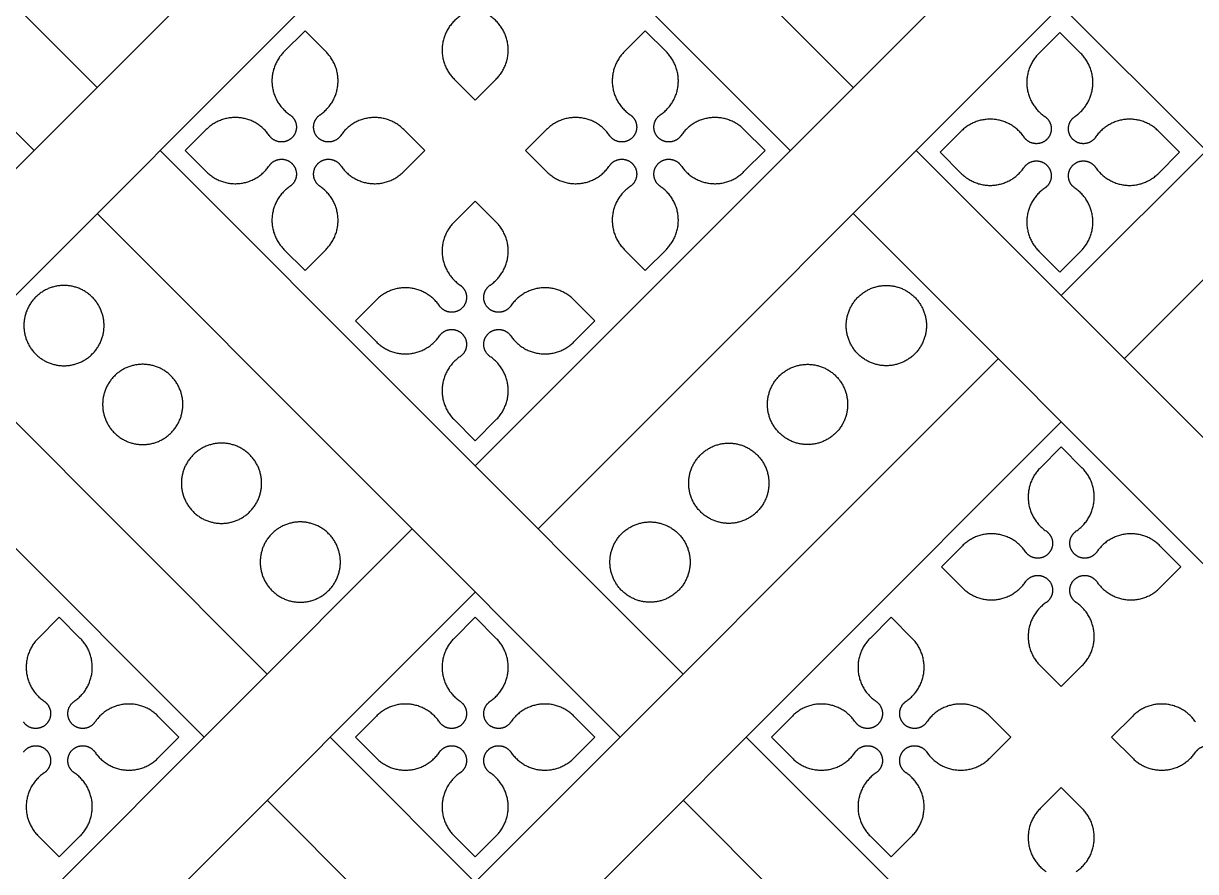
# Model space of a CAD drawing. Header units: millimetres. Extents: x -117 to 119, y -123 to 112.
# Drawn here: x -93.77 to -85.39, y 85.92 to 91.98 of the extents above; entities that cross this region are included whole.
import ezdxf

# ---------------------------------------------------------------- set-up
doc = ezdxf.new("R2010")
doc.units = ezdxf.units.MM
doc.header["$MEASUREMENT"] = 0
doc.layers.add('Layer 03', color=5, linetype='Continuous')

msp = doc.modelspace()

# ---------------------------------------------------------------- linework, layer by layer
at = {"layer": 'Layer 03'}
for p, q in [((-91.5806, 95.258), (-87.8418, 91.5192)), ((-97.4365, 94.8076), (-93.6977, 91.0687)), ((-92.031, 94.8076), (-88.2922, 91.0687)), ((-89.058, 94.8076), (-85.3192, 91.0687)), ((-90.995, 93.7715), (-94.7338, 90.0327)), ((-82.6164, 93.7715), (-86.3552, 90.0327)), ((-90.5445, 93.321), (-94.2833, 89.5822)), ((-82.166, 93.321), (-85.9048, 89.5822)), ((-86.8057, 92.5553), (-90.5445, 88.8165)), ((-86.3552, 92.1048), (-90.094, 88.366)), ((-91.7607, 91.9246), (-91.9112, 91.7741)), ((-91.6103, 91.7741), (-91.7607, 91.9246)), ((-89.3283, 91.9246), (-89.4787, 91.7741)), ((-89.1778, 91.7741), (-89.3283, 91.9246)), ((-86.3649, 91.9125), (-86.5153, 91.762)), ((-86.2144, 91.762), (-86.3649, 91.9125)), ((-90.695, 91.5796), (-90.5445, 91.4291)), ((-90.5445, 91.4291), (-90.394, 91.5796)), ((-92.4661, 91.2192), (-92.6166, 91.0687)), ((-90.9049, 91.0687), (-91.0554, 91.2192)), ((-90.0337, 91.2192), (-90.1841, 91.0687)), ((-88.4724, 91.0687), (-88.6229, 91.2192)), ((-87.0702, 91.2071), (-87.2207, 91.0566)), ((-85.509, 91.0566), (-85.6595, 91.2071)), ((-95.7698, 91.0687), (-92.031, 87.3299)), ((-92.6166, 91.0687), (-92.4661, 90.9183)), ((-91.0554, 90.9183), (-90.9049, 91.0687)), ((-90.1841, 91.0687), (-90.0337, 90.9183)), ((-88.6229, 90.9183), (-88.4724, 91.0687)), ((-87.3913, 91.0687), (-83.6525, 87.3299)), ((-87.2207, 91.0566), (-87.0702, 90.9061)), ((-85.6595, 90.9061), (-85.509, 91.0566)), ((-90.5445, 90.7084), (-90.695, 90.5579)), ((-90.394, 90.5579), (-90.5445, 90.7084)), ((-96.2203, 90.6183), (-92.4815, 86.8795)), ((-93.2473, 90.6183), (-89.5085, 86.8795)), ((-87.8418, 90.6183), (-84.1029, 86.8795)), ((-91.9112, 90.3634), (-91.7607, 90.2129)), ((-91.7607, 90.2129), (-91.6103, 90.3634)), ((-89.4787, 90.3634), (-89.3283, 90.2129)), ((-89.3283, 90.2129), (-89.1778, 90.3634)), ((-86.5153, 90.3512), (-86.3649, 90.2007)), ((-86.3649, 90.2007), (-86.2144, 90.3512)), ((-91.2499, 90.003), (-91.4004, 89.8525)), ((-89.6886, 89.8525), (-89.8391, 90.003)), ((-91.4004, 89.8525), (-91.2499, 89.702)), ((-89.8391, 89.702), (-89.6886, 89.8525)), ((-86.8057, 89.5822), (-90.5445, 85.8434)), ((-90.695, 89.1471), (-90.5445, 88.9966)), ((-90.5445, 88.9966), (-90.394, 89.1471)), ((-86.3552, 89.1318), (-90.094, 85.393)), ((-86.3552, 88.9516), (-86.5057, 88.8011)), ((-86.2048, 88.8011), (-86.3552, 88.9516)), ((-90.995, 88.366), (-94.7338, 84.6272)), ((-87.0606, 88.2462), (-87.2111, 88.0957)), ((-85.4994, 88.0957), (-85.6498, 88.2462)), ((-87.2111, 88.0957), (-87.0606, 87.9452)), ((-85.6498, 87.9452), (-85.4994, 88.0957)), ((-90.5445, 87.9155), (-94.2833, 84.1767)), ((-93.5175, 87.7353), (-93.668, 87.5849)), ((-93.3671, 87.5849), (-93.5175, 87.7353)), ((-90.5445, 87.7353), (-90.695, 87.5849)), ((-90.394, 87.5849), (-90.5445, 87.7353)), ((-87.5715, 87.7353), (-87.722, 87.5849)), ((-87.421, 87.5849), (-87.5715, 87.7353)), ((-86.5057, 87.3903), (-86.3552, 87.2398)), ((-86.3552, 87.2398), (-86.2048, 87.3903)), ((-92.6617, 86.8795), (-92.8121, 87.03)), ((-91.2499, 87.03), (-91.4004, 86.8795)), ((-89.6886, 86.8795), (-89.8391, 87.03)), ((-88.2769, 87.03), (-88.4273, 86.8795)), ((-86.7156, 86.8795), (-86.8661, 87.03)), ((-85.8444, 87.03), (-85.9949, 86.8795)), ((-92.8121, 86.729), (-92.6617, 86.8795)), ((-91.5806, 86.8795), (-87.8418, 83.1407)), ((-91.4004, 86.8795), (-91.2499, 86.729)), ((-89.8391, 86.729), (-89.6886, 86.8795)), ((-88.4273, 86.8795), (-88.2769, 86.729)), ((-86.8661, 86.729), (-86.7156, 86.8795)), ((-85.9949, 86.8795), (-85.8444, 86.729)), ((-86.3552, 86.5191), (-86.5057, 86.3686)), ((-86.2048, 86.3686), (-86.3552, 86.5191)), ((-92.031, 86.429), (-90.995, 85.393)), ((-89.058, 86.429), (-85.3192, 82.6902)), ((-93.668, 86.1741), (-93.5175, 86.0236)), ((-93.5175, 86.0236), (-93.3671, 86.1741)), ((-90.695, 86.1741), (-90.5445, 86.0236)), ((-90.5445, 86.0236), (-90.394, 86.1741)), ((-87.722, 86.1741), (-87.5715, 86.0236)), ((-87.5715, 86.0236), (-87.421, 86.1741))]:
    msp.add_line(p, q, dxfattribs=at)
for points in [[(-96.9861, 95.258), (-93.2473, 91.5192)], [(-92.7968, 91.0687), (-89.058, 87.3299)], [(-88.6075, 86.8795), (-84.8687, 83.1407)]]:
    msp.add_lwpolyline(points, dxfattribs=at)
for points, weights, knots in [([(-90.6526, 92.0291), (-90.7666, 91.9516), (-90.7795, 91.8143), (-90.7925, 91.6771), (-90.695, 91.5796)], [0.999999954636, 0.904863912014, 1, 0.904863889332, 1], [40.235161, 40.235161, 40.235161, 41.044166, 41.044166, 41.853171, 41.853171, 41.853171]), ([(-90.394, 91.5796), (-90.2966, 91.6771), (-90.3095, 91.8143), (-90.3225, 91.9516), (-90.4364, 92.0291)], [1, 0.904863889332, 1, 0.904863912014, 0.999999954636], [43.189398, 43.189398, 43.189398, 43.998404, 43.998404, 44.807409, 44.807409, 44.807409]), ([(-91.9112, 91.7741), (-92.0087, 91.6767), (-91.9958, 91.5394), (-91.9828, 91.4022), (-91.8688, 91.3247)], [1, 0.904863889332, 1, 0.904863912014, 0.999999954636], [54.685112, 54.685112, 54.685112, 55.494117, 55.494117, 56.303123, 56.303123, 56.303123]), ([(-91.6527, 91.3247), (-91.5387, 91.4022), (-91.5257, 91.5394), (-91.5128, 91.6767), (-91.6103, 91.7741)], [1, 0.904863889332, 1, 0.904863912014, 0.999999954636], [51.730874, 51.730874, 51.730874, 52.53988, 52.53988, 53.348885, 53.348885, 53.348885]), ([(-89.4787, 91.7741), (-89.5762, 91.6767), (-89.5633, 91.5394), (-89.5503, 91.4022), (-89.4363, 91.3247)], [1, 0.904863889332, 1, 0.904863889332, 1], [54.685112, 54.685112, 54.685112, 55.494117, 55.494117, 56.303123, 56.303123, 56.303123]), ([(-89.2202, 91.3247), (-89.1062, 91.4022), (-89.0933, 91.5394), (-89.0803, 91.6767), (-89.1778, 91.7741)], [0.999999954636, 0.904863912014, 1, 0.904863889332, 1], [51.730874, 51.730874, 51.730874, 52.53988, 52.53988, 53.348885, 53.348885, 53.348885]), ([(-86.5153, 91.762), (-86.6128, 91.6645), (-86.5999, 91.5273), (-86.5869, 91.39), (-86.4729, 91.3125)], [1, 0.904863889332, 1, 0.904863889332, 1], [31.693684, 31.693684, 31.693684, 32.50269, 32.50269, 33.311695, 33.311695, 33.311695]), ([(-86.2568, 91.3125), (-86.1428, 91.39), (-86.1298, 91.5273), (-86.1169, 91.6645), (-86.2144, 91.762)], [1, 0.904863889332, 1, 0.904863889332, 1], [28.739447, 28.739447, 28.739447, 29.548452, 29.548452, 30.357457, 30.357457, 30.357457]), ([(-92.0166, 91.1768), (-92.0942, 91.2908), (-92.2314, 91.3038), (-92.3687, 91.3167), (-92.4661, 91.2192)], [1, 0.904854530768, 1, 0.904854553452, 0.999999954631], [57.47857, 57.47857, 57.47857, 58.287656, 58.287656, 59.096742, 59.096742, 59.096742]), ([(-91.8688, 91.3247), (-91.8274, 91.2965), (-91.8227, 91.2467), (-91.818, 91.1968), (-91.8534, 91.1614), (-91.8888, 91.126), (-91.9386, 91.1307), (-91.9885, 91.1354), (-92.0166, 91.1768)], [0.999999954625, 0.904841668341, 1, 0.904841645654, 1, 0.904841645654, 1, 0.904841645654, 1], [56.303123, 56.303123, 56.303123, 56.596984, 56.596984, 56.890846, 56.890846, 57.184708, 57.184708, 57.47857, 57.47857, 57.47857]), ([(-91.5049, 91.1768), (-91.533, 91.1354), (-91.5829, 91.1307), (-91.6327, 91.126), (-91.6681, 91.1614), (-91.7035, 91.1968), (-91.6988, 91.2467), (-91.6941, 91.2965), (-91.6527, 91.3247)], [0.999999954625, 0.904841668341, 1, 0.904841645653, 1, 0.904841645653, 1, 0.904841645653, 1], [50.555428, 50.555428, 50.555428, 50.849289, 50.849289, 51.143151, 51.143151, 51.437013, 51.437013, 51.730874, 51.730874, 51.730874]), ([(-91.0554, 91.2192), (-91.1528, 91.3167), (-91.2901, 91.3038), (-91.4273, 91.2908), (-91.5049, 91.1768)], [1, 0.904854530768, 1, 0.904854553452, 0.999999954631], [48.937255, 48.937255, 48.937255, 49.746341, 49.746341, 50.555428, 50.555428, 50.555428]), ([(-89.5842, 91.1768), (-89.6617, 91.2908), (-89.7989, 91.3038), (-89.9362, 91.3167), (-90.0337, 91.2192)], [1, 0.904854530768, 1, 0.904854553452, 0.999999954631], [57.47857, 57.47857, 57.47857, 58.287656, 58.287656, 59.096742, 59.096742, 59.096742]), ([(-89.4363, 91.3247), (-89.3949, 91.2965), (-89.3902, 91.2467), (-89.3855, 91.1968), (-89.4209, 91.1614), (-89.4563, 91.126), (-89.5062, 91.1307), (-89.556, 91.1354), (-89.5842, 91.1768)], [1, 0.904841645654, 1, 0.904841645654, 1, 0.904841645654, 1, 0.904841645654, 1], [56.303123, 56.303123, 56.303123, 56.596985, 56.596985, 56.890846, 56.890846, 57.184708, 57.184708, 57.47857, 57.47857, 57.47857]), ([(-89.0724, 91.1768), (-89.1005, 91.1354), (-89.1504, 91.1307), (-89.2002, 91.126), (-89.2356, 91.1614), (-89.271, 91.1968), (-89.2663, 91.2467), (-89.2616, 91.2965), (-89.2202, 91.3247)], [1, 0.904841645653, 1, 0.904841645653, 1, 0.904841645653, 1, 0.904841668341, 0.999999954625], [50.555428, 50.555428, 50.555428, 50.849289, 50.849289, 51.143151, 51.143151, 51.437013, 51.437013, 51.730874, 51.730874, 51.730874]), ([(-88.6229, 91.2192), (-88.7204, 91.3167), (-88.8576, 91.3038), (-88.9949, 91.2908), (-89.0724, 91.1768)], [0.999999954631, 0.904854553452, 1, 0.904854530768, 1], [48.937255, 48.937255, 48.937255, 49.746341, 49.746341, 50.555428, 50.555428, 50.555428]), ([(-86.6207, 91.1646), (-86.6983, 91.2786), (-86.8355, 91.2916), (-86.9728, 91.3046), (-87.0702, 91.2071)], [1, 0.904854530768, 1, 0.904854530768, 1], [34.487142, 34.487142, 34.487142, 35.296228, 35.296228, 36.105314, 36.105314, 36.105314]), ([(-86.4729, 91.3125), (-86.4315, 91.2844), (-86.4268, 91.2345), (-86.4221, 91.1847), (-86.4575, 91.1492), (-86.4929, 91.1138), (-86.5427, 91.1185), (-86.5926, 91.1232), (-86.6207, 91.1646)], [1, 0.904841645653, 1, 0.904841645653, 1, 0.904841645653, 1, 0.904841645653, 1], [33.311695, 33.311695, 33.311695, 33.605557, 33.605557, 33.899418, 33.899418, 34.19328, 34.19328, 34.487142, 34.487142, 34.487142]), ([(-86.109, 91.1646), (-86.1371, 91.1232), (-86.187, 91.1185), (-86.2368, 91.1138), (-86.2722, 91.1492), (-86.3076, 91.1847), (-86.3029, 91.2345), (-86.2982, 91.2844), (-86.2568, 91.3125)], [1, 0.904841645653, 1, 0.904841645653, 1, 0.904841645653, 1, 0.904841645653, 1], [27.564, 27.564, 27.564, 27.857861, 27.857861, 28.151723, 28.151723, 28.445585, 28.445585, 28.739447, 28.739447, 28.739447]), ([(-85.6595, 91.2071), (-85.7569, 91.3046), (-85.8942, 91.2916), (-86.0314, 91.2786), (-86.109, 91.1646)], [1, 0.904854530768, 1, 0.904854530768, 1], [25.945827, 25.945827, 25.945827, 26.754913, 26.754913, 27.564, 27.564, 27.564]), ([(-92.0166, 90.9607), (-91.9885, 91.0021), (-91.9386, 91.0068), (-91.8888, 91.0115), (-91.8534, 90.9761), (-91.818, 90.9407), (-91.8227, 90.8908), (-91.8274, 90.841), (-91.8688, 90.8128)], [1, 0.904841645654, 1, 0.904841645654, 1, 0.904841645654, 1, 0.904841645654, 1], [62.051142, 62.051142, 62.051142, 62.345003, 62.345003, 62.638865, 62.638865, 62.932727, 62.932727, 63.226588, 63.226588, 63.226588]), ([(-91.6527, 90.8128), (-91.6941, 90.841), (-91.6988, 90.8908), (-91.7035, 90.9407), (-91.6681, 90.9761), (-91.6327, 91.0115), (-91.5829, 91.0068), (-91.533, 91.0021), (-91.5049, 90.9607)], [1, 0.904841645653, 1, 0.904841645653, 1, 0.904841645653, 1, 0.904841645653, 1], [44.807409, 44.807409, 44.807409, 45.101271, 45.101271, 45.395132, 45.395132, 45.688994, 45.688994, 45.982856, 45.982856, 45.982856]), ([(-89.5842, 90.9607), (-89.556, 91.0021), (-89.5062, 91.0068), (-89.4563, 91.0115), (-89.4209, 90.9761), (-89.3855, 90.9407), (-89.3902, 90.8908), (-89.3949, 90.841), (-89.4363, 90.8128)], [0.999999954625, 0.904841668341, 1, 0.904841645653, 1, 0.904841645653, 1, 0.904841645653, 1], [62.051142, 62.051142, 62.051142, 62.345003, 62.345003, 62.638865, 62.638865, 62.932727, 62.932727, 63.226588, 63.226588, 63.226588]), ([(-89.2202, 90.8128), (-89.2616, 90.841), (-89.2663, 90.8908), (-89.271, 90.9407), (-89.2356, 90.9761), (-89.2002, 91.0115), (-89.1504, 91.0068), (-89.1005, 91.0021), (-89.0724, 90.9607)], [1, 0.904841645653, 1, 0.904841645653, 1, 0.904841645653, 1, 0.904841645653, 1], [44.807409, 44.807409, 44.807409, 45.101271, 45.101271, 45.395132, 45.395132, 45.688994, 45.688994, 45.982856, 45.982856, 45.982856]), ([(-86.6207, 90.9486), (-86.5926, 90.99), (-86.5427, 90.9947), (-86.4929, 90.9994), (-86.4575, 90.964), (-86.4221, 90.9285), (-86.4268, 90.8787), (-86.4315, 90.8288), (-86.4729, 90.8007)], [1, 0.904841645653, 1, 0.904841645653, 1, 0.904841645653, 1, 0.904841645653, 1], [39.059714, 39.059714, 39.059714, 39.353575, 39.353575, 39.647437, 39.647437, 39.941299, 39.941299, 40.235161, 40.235161, 40.235161]), ([(-86.2568, 90.8007), (-86.2982, 90.8288), (-86.3029, 90.8787), (-86.3076, 90.9285), (-86.2722, 90.964), (-86.2368, 90.9994), (-86.187, 90.9947), (-86.1371, 90.99), (-86.109, 90.9486)], [1, 0.904841645653, 1, 0.904841645653, 1, 0.904841645653, 1, 0.904841645653, 1], [21.815981, 21.815981, 21.815981, 22.109843, 22.109843, 22.403704, 22.403704, 22.697566, 22.697566, 22.991428, 22.991428, 22.991428]), ([(-92.4661, 90.9183), (-92.3687, 90.8208), (-92.2314, 90.8337), (-92.0942, 90.8467), (-92.0166, 90.9607)], [1, 0.904854530768, 1, 0.904854530768, 1], [60.432969, 60.432969, 60.432969, 61.242055, 61.242055, 62.051142, 62.051142, 62.051142]), ([(-91.5049, 90.9607), (-91.4273, 90.8467), (-91.2901, 90.8337), (-91.1528, 90.8208), (-91.0554, 90.9183)], [1, 0.904854530768, 1, 0.904854530768, 1], [45.982856, 45.982856, 45.982856, 46.791942, 46.791942, 47.601028, 47.601028, 47.601028]), ([(-90.0337, 90.9183), (-89.9362, 90.8208), (-89.7989, 90.8337), (-89.6617, 90.8467), (-89.5842, 90.9607)], [1, 0.904854530768, 1, 0.904854553452, 0.999999954631], [60.432969, 60.432969, 60.432969, 61.242055, 61.242055, 62.051142, 62.051142, 62.051142]), ([(-89.0724, 90.9607), (-88.9949, 90.8467), (-88.8576, 90.8337), (-88.7204, 90.8208), (-88.6229, 90.9183)], [1, 0.904854530768, 1, 0.904854530768, 1], [45.982856, 45.982856, 45.982856, 46.791942, 46.791942, 47.601028, 47.601028, 47.601028]), ([(-87.0702, 90.9061), (-86.9728, 90.8086), (-86.8355, 90.8216), (-86.6983, 90.8346), (-86.6207, 90.9486)], [1, 0.904854530768, 1, 0.904854530768, 1], [37.441541, 37.441541, 37.441541, 38.250627, 38.250627, 39.059714, 39.059714, 39.059714]), ([(-86.109, 90.9486), (-86.0314, 90.8346), (-85.8942, 90.8216), (-85.7569, 90.8086), (-85.6595, 90.9061)], [1, 0.904854530768, 1, 0.904854530768, 1], [22.991428, 22.991428, 22.991428, 23.800514, 23.800514, 24.6096, 24.6096, 24.6096]), ([(-91.8688, 90.8128), (-91.9828, 90.7353), (-91.9958, 90.5981), (-92.0087, 90.4608), (-91.9112, 90.3634)], [1, 0.904863889332, 1, 0.904863912014, 0.999999954636], [40.235161, 40.235161, 40.235161, 41.044166, 41.044166, 41.853171, 41.853171, 41.853171]), ([(-91.6103, 90.3634), (-91.5128, 90.4608), (-91.5257, 90.5981), (-91.5387, 90.7353), (-91.6527, 90.8128)], [1, 0.904863889332, 1, 0.904863912014, 0.999999954636], [43.189398, 43.189398, 43.189398, 43.998404, 43.998404, 44.807409, 44.807409, 44.807409]), ([(-89.4363, 90.8128), (-89.5503, 90.7353), (-89.5633, 90.5981), (-89.5762, 90.4608), (-89.4787, 90.3634)], [1, 0.904863889332, 1, 0.904863889332, 1], [40.235161, 40.235161, 40.235161, 41.044166, 41.044166, 41.853171, 41.853171, 41.853171]), ([(-89.1778, 90.3634), (-89.0803, 90.4608), (-89.0933, 90.5981), (-89.1062, 90.7353), (-89.2202, 90.8128)], [1, 0.904863889332, 1, 0.904863889332, 1], [43.189398, 43.189398, 43.189398, 43.998403, 43.998403, 44.807409, 44.807409, 44.807409]), ([(-86.4729, 90.8007), (-86.5869, 90.7232), (-86.5999, 90.5859), (-86.6128, 90.4487), (-86.5153, 90.3512)], [1, 0.904863889332, 1, 0.904863889332, 1], [40.235161, 40.235161, 40.235161, 41.044166, 41.044166, 41.853171, 41.853171, 41.853171]), ([(-86.2144, 90.3512), (-86.1169, 90.4487), (-86.1298, 90.5859), (-86.1428, 90.7232), (-86.2568, 90.8007)], [1, 0.904863889332, 1, 0.904863889332, 1], [20.19797, 20.19797, 20.19797, 21.006976, 21.006976, 21.815981, 21.815981, 21.815981]), ([(-90.695, 90.5579), (-90.7925, 90.4604), (-90.7795, 90.3232), (-90.7666, 90.1859), (-90.6526, 90.1084)], [1, 0.904863889332, 1, 0.904863912014, 0.999999954636], [54.685112, 54.685112, 54.685112, 55.494117, 55.494117, 56.303123, 56.303123, 56.303123]), ([(-90.4364, 90.1084), (-90.3225, 90.1859), (-90.3095, 90.3232), (-90.2966, 90.4604), (-90.394, 90.5579)], [0.999999954636, 0.904863912014, 1, 0.904863912014, 0.999999954636], [51.730874, 51.730874, 51.730874, 52.53988, 52.53988, 53.348885, 53.348885, 53.348885]), ([(-93.7704, 89.8187), (-93.7704, 90.1054), (-93.4838, 90.1054), (-93.1971, 90.1054), (-93.1971, 89.8187), (-93.1971, 89.5321), (-93.4838, 89.5321), (-93.7704, 89.5321), (-93.7704, 89.8187)], [1, 0.707106781187, 1, 0.707106781187, 1, 0.707106781187, 1, 0.707106781187, 1], [0, 0, 0, 1.413717, 1.413717, 2.827433, 2.827433, 4.24115, 4.24115, 5.654867, 5.654867, 5.654867]), ([(-90.8004, 89.9606), (-90.8779, 90.0746), (-91.0152, 90.0875), (-91.1524, 90.1005), (-91.2499, 90.003)], [1, 0.904854530767, 1, 0.904854553452, 0.999999954631], [57.47857, 57.47857, 57.47857, 58.287656, 58.287656, 59.096742, 59.096742, 59.096742]), ([(-90.6526, 90.1084), (-90.6112, 90.0803), (-90.6064, 90.0304), (-90.6017, 89.9806), (-90.6371, 89.9452), (-90.6725, 89.9097), (-90.7224, 89.9144), (-90.7722, 89.9191), (-90.8004, 89.9606)], [0.999999954625, 0.904841668341, 1, 0.904841645653, 1, 0.904841645653, 1, 0.904841645653, 1], [56.303123, 56.303123, 56.303123, 56.596984, 56.596984, 56.890846, 56.890846, 57.184708, 57.184708, 57.47857, 57.47857, 57.47857]), ([(-90.2886, 89.9606), (-90.3168, 89.9191), (-90.3666, 89.9144), (-90.4165, 89.9097), (-90.4519, 89.9452), (-90.4873, 89.9806), (-90.4826, 90.0304), (-90.4779, 90.0803), (-90.4364, 90.1084)], [0.999999954625, 0.904841668341, 1, 0.904841645653, 1, 0.904841645653, 1, 0.904841668341, 0.999999954625], [50.555428, 50.555428, 50.555428, 50.849289, 50.849289, 51.143151, 51.143151, 51.437013, 51.437013, 51.730874, 51.730874, 51.730874]), ([(-89.8391, 90.003), (-89.9366, 90.1005), (-90.0738, 90.0875), (-90.2111, 90.0746), (-90.2886, 89.9606)], [1, 0.904854530768, 1, 0.904854553452, 0.999999954631], [48.937255, 48.937255, 48.937255, 49.746341, 49.746341, 50.555428, 50.555428, 50.555428]), ([(-87.3186, 89.8187), (-87.3186, 90.1054), (-87.6053, 90.1054), (-87.8919, 90.1054), (-87.8919, 89.8187), (-87.8919, 89.5321), (-87.6053, 89.5321), (-87.3186, 89.5321), (-87.3186, 89.8187)], [1, 0.707106781187, 1, 0.707106781187, 1, 0.707106781187, 1, 0.707106781187, 1], [0, 0, 0, 1.413717, 1.413717, 2.827433, 2.827433, 4.24115, 4.24115, 5.654867, 5.654867, 5.654867]), ([(-91.2499, 89.702), (-91.1524, 89.6045), (-91.0152, 89.6175), (-90.8779, 89.6305), (-90.8004, 89.7445)], [1, 0.904854530768, 1, 0.904854530768, 1], [60.432969, 60.432969, 60.432969, 61.242055, 61.242055, 62.051142, 62.051142, 62.051142]), ([(-90.8004, 89.7445), (-90.7722, 89.7859), (-90.7224, 89.7906), (-90.6725, 89.7953), (-90.6371, 89.7599), (-90.6017, 89.7244), (-90.6064, 89.6746), (-90.6112, 89.6247), (-90.6526, 89.5966)], [1, 0.904841645653, 1, 0.904841645653, 1, 0.904841645653, 1, 0.904841645653, 1], [62.051142, 62.051142, 62.051142, 62.345003, 62.345003, 62.638865, 62.638865, 62.932727, 62.932727, 63.226588, 63.226588, 63.226588]), ([(-90.4364, 89.5966), (-90.4779, 89.6247), (-90.4826, 89.6746), (-90.4873, 89.7244), (-90.4519, 89.7599), (-90.4165, 89.7953), (-90.3666, 89.7906), (-90.3168, 89.7859), (-90.2886, 89.7445)], [1, 0.904841645653, 1, 0.904841645653, 1, 0.904841645653, 1, 0.904841645653, 1], [44.807409, 44.807409, 44.807409, 45.101271, 45.101271, 45.395132, 45.395132, 45.688994, 45.688994, 45.982856, 45.982856, 45.982856]), ([(-90.2886, 89.7445), (-90.2111, 89.6305), (-90.0738, 89.6175), (-89.9366, 89.6045), (-89.8391, 89.702)], [1, 0.904854530768, 1, 0.904854530768, 1], [45.982856, 45.982856, 45.982856, 46.791942, 46.791942, 47.601028, 47.601028, 47.601028]), ([(-90.6526, 89.5966), (-90.7666, 89.5191), (-90.7795, 89.3818), (-90.7925, 89.2446), (-90.695, 89.1471)], [1, 0.904863889332, 1, 0.904863889332, 1], [40.235161, 40.235161, 40.235161, 41.044166, 41.044166, 41.853171, 41.853171, 41.853171]), ([(-90.394, 89.1471), (-90.2966, 89.2446), (-90.3095, 89.3818), (-90.3225, 89.5191), (-90.4364, 89.5966)], [0.999999954636, 0.904863912014, 1, 0.904863889332, 1], [43.189398, 43.189398, 43.189398, 43.998403, 43.998403, 44.807409, 44.807409, 44.807409]), ([(-93.2074, 89.2556), (-93.2074, 89.5423), (-92.9207, 89.5423), (-92.634, 89.5423), (-92.634, 89.2556), (-92.634, 88.969), (-92.9207, 88.969), (-93.2074, 88.969), (-93.2074, 89.2556)], [1, 0.707106781187, 1, 0.707106781187, 1, 0.707106781187, 1, 0.707106781187, 1], [0, 0, 0, 1.413717, 1.413717, 2.827433, 2.827433, 4.24115, 4.24115, 5.654867, 5.654867, 5.654867]), ([(-87.8817, 89.2556), (-87.8817, 89.5423), (-88.1683, 89.5423), (-88.455, 89.5423), (-88.455, 89.2556), (-88.455, 88.969), (-88.1683, 88.969), (-87.8817, 88.969), (-87.8817, 89.2556)], [1, 0.707106781187, 1, 0.707106781187, 1, 0.707106781187, 1, 0.707106781187, 1], [0, 0, 0, 1.413717, 1.413717, 2.827433, 2.827433, 4.24115, 4.24115, 5.654867, 5.654867, 5.654867]), ([(-92.6443, 88.6926), (-92.6443, 88.9792), (-92.3576, 88.9792), (-92.0709, 88.9792), (-92.0709, 88.6926), (-92.0709, 88.4059), (-92.3576, 88.4059), (-92.6443, 88.4059), (-92.6443, 88.6926)], [1, 0.707106781187, 1, 0.707106781187, 1, 0.707106781187, 1, 0.707106781187, 1], [0, 0, 0, 1.413717, 1.413717, 2.827433, 2.827433, 4.24115, 4.24115, 5.654867, 5.654867, 5.654867]), ([(-88.4447, 88.6926), (-88.4447, 88.9792), (-88.7314, 88.9792), (-89.0181, 88.9792), (-89.0181, 88.6926), (-89.0181, 88.4059), (-88.7314, 88.4059), (-88.4447, 88.4059), (-88.4447, 88.6926)], [1, 0.707106781187, 1, 0.707106781187, 1, 0.707106781187, 1, 0.707106781187, 1], [0, 0, 0, 1.413717, 1.413717, 2.827433, 2.827433, 4.24115, 4.24115, 5.654867, 5.654867, 5.654867]), ([(-86.5057, 88.8011), (-86.6032, 88.7036), (-86.5902, 88.5664), (-86.5773, 88.4291), (-86.4633, 88.3516)], [1, 0.904863889332, 1, 0.904863912014, 0.999999954636], [54.685112, 54.685112, 54.685112, 55.494117, 55.494117, 56.303123, 56.303123, 56.303123]), ([(-86.2472, 88.3516), (-86.1332, 88.4291), (-86.1202, 88.5664), (-86.1073, 88.7036), (-86.2048, 88.8011)], [0.999999954636, 0.904863912014, 1, 0.904863889332, 1], [51.730874, 51.730874, 51.730874, 52.53988, 52.53988, 53.348885, 53.348885, 53.348885]), ([(-92.0812, 88.1295), (-92.0812, 88.4162), (-91.7945, 88.4162), (-91.5079, 88.4162), (-91.5079, 88.1295), (-91.5079, 87.8428), (-91.7945, 87.8428), (-92.0812, 87.8428), (-92.0812, 88.1295)], [1, 0.707106781187, 1, 0.707106781187, 1, 0.707106781187, 1, 0.707106781187, 1], [0, 0, 0, 1.413717, 1.413717, 2.827433, 2.827433, 4.24115, 4.24115, 5.654867, 5.654867, 5.654867]), ([(-89.0078, 88.1295), (-89.0078, 88.4162), (-89.2945, 88.4162), (-89.5812, 88.4162), (-89.5812, 88.1295), (-89.5812, 87.8428), (-89.2945, 87.8428), (-89.0078, 87.8428), (-89.0078, 88.1295)], [1, 0.707106781187, 1, 0.707106781187, 1, 0.707106781187, 1, 0.707106781187, 1], [0, 0, 0, 1.413717, 1.413717, 2.827433, 2.827433, 4.24115, 4.24115, 5.654867, 5.654867, 5.654867]), ([(-86.6111, 88.2038), (-86.6886, 88.3178), (-86.8259, 88.3307), (-86.9631, 88.3437), (-87.0606, 88.2462)], [1, 0.904854530768, 1, 0.904854530768, 1], [57.47857, 57.47857, 57.47857, 58.287656, 58.287656, 59.096742, 59.096742, 59.096742]), ([(-86.4633, 88.3516), (-86.4219, 88.3235), (-86.4172, 88.2736), (-86.4125, 88.2238), (-86.4479, 88.1884), (-86.4833, 88.1529), (-86.5331, 88.1577), (-86.583, 88.1624), (-86.6111, 88.2038)], [0.999999954625, 0.904841668341, 1, 0.904841645654, 1, 0.904841645654, 1, 0.904841645654, 1], [56.303123, 56.303123, 56.303123, 56.596984, 56.596984, 56.890846, 56.890846, 57.184708, 57.184708, 57.47857, 57.47857, 57.47857]), ([(-86.0993, 88.2038), (-86.1275, 88.1624), (-86.1773, 88.1577), (-86.2272, 88.1529), (-86.2626, 88.1884), (-86.298, 88.2238), (-86.2933, 88.2736), (-86.2886, 88.3235), (-86.2472, 88.3516)], [0.999999954625, 0.904841668341, 1, 0.904841645653, 1, 0.904841645653, 1, 0.904841668341, 0.999999954625], [50.555428, 50.555428, 50.555428, 50.849289, 50.849289, 51.143151, 51.143151, 51.437013, 51.437013, 51.730874, 51.730874, 51.730874]), ([(-85.6498, 88.2462), (-85.7473, 88.3437), (-85.8846, 88.3307), (-86.0218, 88.3178), (-86.0993, 88.2038)], [1, 0.904854530768, 1, 0.904854553452, 0.999999954631], [48.937255, 48.937255, 48.937255, 49.746341, 49.746341, 50.555428, 50.555428, 50.555428]), ([(-87.0606, 87.9452), (-86.9631, 87.8478), (-86.8259, 87.8607), (-86.6886, 87.8737), (-86.6111, 87.9877)], [1, 0.904854530768, 1, 0.904854530768, 1], [60.432969, 60.432969, 60.432969, 61.242055, 61.242055, 62.051142, 62.051142, 62.051142]), ([(-86.6111, 87.9877), (-86.583, 88.0291), (-86.5331, 88.0338), (-86.4833, 88.0385), (-86.4479, 88.0031), (-86.4125, 87.9677), (-86.4172, 87.9178), (-86.4219, 87.868), (-86.4633, 87.8398)], [1, 0.904841645653, 1, 0.904841645653, 1, 0.904841645653, 1, 0.904841668341, 0.999999954625], [62.051142, 62.051142, 62.051142, 62.345003, 62.345003, 62.638865, 62.638865, 62.932727, 62.932727, 63.226588, 63.226588, 63.226588]), ([(-86.2472, 87.8398), (-86.2886, 87.868), (-86.2933, 87.9178), (-86.298, 87.9677), (-86.2626, 88.0031), (-86.2272, 88.0385), (-86.1773, 88.0338), (-86.1275, 88.0291), (-86.0993, 87.9877)], [0.999999954625, 0.904841668341, 1, 0.904841645653, 1, 0.904841645653, 1, 0.904841645653, 1], [44.807409, 44.807409, 44.807409, 45.101271, 45.101271, 45.395132, 45.395132, 45.688994, 45.688994, 45.982856, 45.982856, 45.982856]), ([(-86.0993, 87.9877), (-86.0218, 87.8737), (-85.8846, 87.8607), (-85.7473, 87.8478), (-85.6498, 87.9452)], [1, 0.904854530768, 1, 0.904854553452, 0.999999954631], [45.982856, 45.982856, 45.982856, 46.791942, 46.791942, 47.601028, 47.601028, 47.601028]), ([(-86.4633, 87.8398), (-86.5773, 87.7623), (-86.5902, 87.625), (-86.6032, 87.4878), (-86.5057, 87.3903)], [0.999999954636, 0.904863912014, 1, 0.904863889332, 1], [40.235161, 40.235161, 40.235161, 41.044166, 41.044166, 41.853171, 41.853171, 41.853171]), ([(-86.2048, 87.3903), (-86.1073, 87.4878), (-86.1202, 87.625), (-86.1332, 87.7623), (-86.2472, 87.8398)], [1, 0.904863889332, 1, 0.904863912014, 0.999999954636], [43.189398, 43.189398, 43.189398, 43.998404, 43.998404, 44.807409, 44.807409, 44.807409]), ([(-93.668, 87.5849), (-93.7655, 87.4874), (-93.7525, 87.3501), (-93.7396, 87.2129), (-93.6256, 87.1354)], [1, 0.904863889332, 1, 0.904863889332, 1], [54.685112, 54.685112, 54.685112, 55.494117, 55.494117, 56.303123, 56.303123, 56.303123]), ([(-93.4095, 87.1354), (-93.2955, 87.2129), (-93.2825, 87.3501), (-93.2696, 87.4874), (-93.3671, 87.5849)], [0.999999954636, 0.904863912014, 1, 0.904863889332, 1], [51.730874, 51.730874, 51.730874, 52.53988, 52.53988, 53.348885, 53.348885, 53.348885]), ([(-90.695, 87.5849), (-90.7925, 87.4874), (-90.7795, 87.3501), (-90.7666, 87.2129), (-90.6526, 87.1354)], [1, 0.904863889332, 1, 0.904863889332, 1], [31.693684, 31.693684, 31.693684, 32.50269, 32.50269, 33.311695, 33.311695, 33.311695]), ([(-90.4364, 87.1354), (-90.3225, 87.2129), (-90.3095, 87.3501), (-90.2966, 87.4874), (-90.394, 87.5849)], [1, 0.904863889332, 1, 0.904863889332, 1], [28.739447, 28.739447, 28.739447, 29.548452, 29.548452, 30.357457, 30.357457, 30.357457]), ([(-87.722, 87.5849), (-87.8194, 87.4874), (-87.8065, 87.3501), (-87.7935, 87.2129), (-87.6795, 87.1354)], [1, 0.904863889332, 1, 0.904863912014, 0.999999954636], [54.685112, 54.685112, 54.685112, 55.494117, 55.494117, 56.303123, 56.303123, 56.303123]), ([(-87.4634, 87.1354), (-87.3494, 87.2129), (-87.3365, 87.3501), (-87.3235, 87.4874), (-87.421, 87.5849)], [1, 0.904863889332, 1, 0.904863912014, 0.999999954636], [51.730874, 51.730874, 51.730874, 52.53988, 52.53988, 53.348885, 53.348885, 53.348885]), ([(-93.6256, 87.1354), (-93.5842, 87.1072), (-93.5795, 87.0574), (-93.5748, 87.0075), (-93.6102, 86.9721), (-93.6456, 86.9367), (-93.6954, 86.9414), (-93.7453, 86.9461), (-93.7734, 86.9875)], [1, 0.904841645654, 1, 0.904841645654, 1, 0.904841645654, 1, 0.904841645654, 1], [56.303123, 56.303123, 56.303123, 56.596985, 56.596985, 56.890846, 56.890846, 57.184708, 57.184708, 57.47857, 57.47857, 57.47857]), ([(-93.2616, 86.9875), (-93.2898, 86.9461), (-93.3397, 86.9414), (-93.3895, 86.9367), (-93.4249, 86.9721), (-93.4603, 87.0075), (-93.4556, 87.0574), (-93.4509, 87.1072), (-93.4095, 87.1354)], [1, 0.904841645653, 1, 0.904841645653, 1, 0.904841645653, 1, 0.904841668341, 0.999999954625], [50.555428, 50.555428, 50.555428, 50.849289, 50.849289, 51.143151, 51.143151, 51.437013, 51.437013, 51.730874, 51.730874, 51.730874]), ([(-92.8121, 87.03), (-92.9096, 87.1274), (-93.0469, 87.1145), (-93.1841, 87.1015), (-93.2616, 86.9875)], [0.999999954631, 0.904854553452, 1, 0.904854530768, 1], [48.937255, 48.937255, 48.937255, 49.746341, 49.746341, 50.555428, 50.555428, 50.555428]), ([(-90.8004, 86.9875), (-90.8779, 87.1015), (-91.0152, 87.1145), (-91.1524, 87.1274), (-91.2499, 87.03)], [1, 0.904854530768, 1, 0.904854530768, 1], [34.487142, 34.487142, 34.487142, 35.296228, 35.296228, 36.105314, 36.105314, 36.105314]), ([(-90.6526, 87.1354), (-90.6112, 87.1072), (-90.6064, 87.0574), (-90.6017, 87.0075), (-90.6371, 86.9721), (-90.6725, 86.9367), (-90.7224, 86.9414), (-90.7722, 86.9461), (-90.8004, 86.9875)], [1, 0.904841645654, 1, 0.904841645654, 1, 0.904841645654, 1, 0.904841645654, 1], [33.311695, 33.311695, 33.311695, 33.605557, 33.605557, 33.899418, 33.899418, 34.19328, 34.19328, 34.487142, 34.487142, 34.487142]), ([(-90.2886, 86.9875), (-90.3168, 86.9461), (-90.3666, 86.9414), (-90.4165, 86.9367), (-90.4519, 86.9721), (-90.4873, 87.0075), (-90.4826, 87.0574), (-90.4779, 87.1072), (-90.4364, 87.1354)], [1, 0.904841645653, 1, 0.904841645653, 1, 0.904841645653, 1, 0.904841645653, 1], [27.564, 27.564, 27.564, 27.857861, 27.857861, 28.151723, 28.151723, 28.445585, 28.445585, 28.739447, 28.739447, 28.739447]), ([(-89.8391, 87.03), (-89.9366, 87.1274), (-90.0738, 87.1145), (-90.2111, 87.1015), (-90.2886, 86.9875)], [1, 0.904854530768, 1, 0.904854530768, 1], [25.945827, 25.945827, 25.945827, 26.754913, 26.754913, 27.564, 27.564, 27.564]), ([(-87.8274, 86.9875), (-87.9049, 87.1015), (-88.0421, 87.1145), (-88.1794, 87.1274), (-88.2769, 87.03)], [1, 0.904854530768, 1, 0.904854553452, 0.999999954631], [57.47857, 57.47857, 57.47857, 58.287656, 58.287656, 59.096742, 59.096742, 59.096742]), ([(-87.6795, 87.1354), (-87.6381, 87.1072), (-87.6334, 87.0574), (-87.6287, 87.0075), (-87.6641, 86.9721), (-87.6995, 86.9367), (-87.7494, 86.9414), (-87.7992, 86.9461), (-87.8274, 86.9875)], [0.999999954625, 0.904841668341, 1, 0.904841645654, 1, 0.904841645654, 1, 0.904841645654, 1], [56.303123, 56.303123, 56.303123, 56.596984, 56.596984, 56.890846, 56.890846, 57.184708, 57.184708, 57.47857, 57.47857, 57.47857]), ([(-87.3156, 86.9875), (-87.3437, 86.9461), (-87.3936, 86.9414), (-87.4434, 86.9367), (-87.4788, 86.9721), (-87.5143, 87.0075), (-87.5095, 87.0574), (-87.5048, 87.1072), (-87.4634, 87.1354)], [0.999999954625, 0.904841668341, 1, 0.904841645653, 1, 0.904841645653, 1, 0.904841645653, 1], [50.555428, 50.555428, 50.555428, 50.849289, 50.849289, 51.143151, 51.143151, 51.437013, 51.437013, 51.730874, 51.730874, 51.730874]), ([(-86.8661, 87.03), (-86.9636, 87.1274), (-87.1008, 87.1145), (-87.2381, 87.1015), (-87.3156, 86.9875)], [1, 0.904854530768, 1, 0.904854553452, 0.999999954631], [48.937255, 48.937255, 48.937255, 49.746341, 49.746341, 50.555428, 50.555428, 50.555428]), ([(-85.3949, 86.9875), (-85.4724, 87.1015), (-85.6097, 87.1145), (-85.7469, 87.1274), (-85.8444, 87.03)], [1, 0.904854530768, 1, 0.904854553452, 0.999999954631], [57.47857, 57.47857, 57.47857, 58.287656, 58.287656, 59.096742, 59.096742, 59.096742]), ([(-93.7734, 86.7714), (-93.7453, 86.8128), (-93.6954, 86.8175), (-93.6456, 86.8222), (-93.6102, 86.7868), (-93.5748, 86.7514), (-93.5795, 86.7016), (-93.5842, 86.6517), (-93.6256, 86.6236)], [0.999999954625, 0.904841668341, 1, 0.904841645653, 1, 0.904841645653, 1, 0.904841645653, 1], [62.051142, 62.051142, 62.051142, 62.345003, 62.345003, 62.638865, 62.638865, 62.932727, 62.932727, 63.226588, 63.226588, 63.226588]), ([(-93.4095, 86.6236), (-93.4509, 86.6517), (-93.4556, 86.7016), (-93.4603, 86.7514), (-93.4249, 86.7868), (-93.3895, 86.8222), (-93.3397, 86.8175), (-93.2898, 86.8128), (-93.2616, 86.7714)], [1, 0.904841645653, 1, 0.904841645653, 1, 0.904841645653, 1, 0.904841645653, 1], [44.807409, 44.807409, 44.807409, 45.101271, 45.101271, 45.395132, 45.395132, 45.688994, 45.688994, 45.982856, 45.982856, 45.982856]), ([(-90.8004, 86.7714), (-90.7722, 86.8128), (-90.7224, 86.8175), (-90.6725, 86.8222), (-90.6371, 86.7868), (-90.6017, 86.7514), (-90.6064, 86.7016), (-90.6112, 86.6517), (-90.6526, 86.6236)], [1, 0.904841645653, 1, 0.904841645653, 1, 0.904841645653, 1, 0.904841645653, 1], [39.059714, 39.059714, 39.059714, 39.353575, 39.353575, 39.647437, 39.647437, 39.941299, 39.941299, 40.235161, 40.235161, 40.235161]), ([(-90.4364, 86.6236), (-90.4779, 86.6517), (-90.4826, 86.7016), (-90.4873, 86.7514), (-90.4519, 86.7868), (-90.4165, 86.8222), (-90.3666, 86.8175), (-90.3168, 86.8128), (-90.2886, 86.7714)], [1, 0.904841645654, 1, 0.904841645654, 1, 0.904841645654, 1, 0.904841645654, 1], [21.815981, 21.815981, 21.815981, 22.109843, 22.109843, 22.403704, 22.403704, 22.697566, 22.697566, 22.991428, 22.991428, 22.991428]), ([(-87.8274, 86.7714), (-87.7992, 86.8128), (-87.7494, 86.8175), (-87.6995, 86.8222), (-87.6641, 86.7868), (-87.6287, 86.7514), (-87.6334, 86.7016), (-87.6381, 86.6517), (-87.6795, 86.6236)], [1, 0.904841645654, 1, 0.904841645654, 1, 0.904841645654, 1, 0.904841645654, 1], [62.051142, 62.051142, 62.051142, 62.345003, 62.345003, 62.638865, 62.638865, 62.932727, 62.932727, 63.226588, 63.226588, 63.226588]), ([(-87.4634, 86.6236), (-87.5048, 86.6517), (-87.5095, 86.7016), (-87.5143, 86.7514), (-87.4788, 86.7868), (-87.4434, 86.8222), (-87.3936, 86.8175), (-87.3437, 86.8128), (-87.3156, 86.7714)], [1, 0.904841645653, 1, 0.904841645653, 1, 0.904841645653, 1, 0.904841645653, 1], [44.807409, 44.807409, 44.807409, 45.101271, 45.101271, 45.395132, 45.395132, 45.688994, 45.688994, 45.982856, 45.982856, 45.982856]), ([(-85.3949, 86.7714), (-85.3667, 86.8128), (-85.3169, 86.8175), (-85.267, 86.8222), (-85.2316, 86.7868), (-85.1962, 86.7514), (-85.2009, 86.7016), (-85.2056, 86.6517), (-85.2471, 86.6236)], [0.999999954625, 0.904841668341, 1, 0.904841645653, 1, 0.904841645653, 1, 0.904841645653, 1], [62.051142, 62.051142, 62.051142, 62.345003, 62.345003, 62.638865, 62.638865, 62.932727, 62.932727, 63.226588, 63.226588, 63.226588]), ([(-93.2616, 86.7714), (-93.1841, 86.6574), (-93.0469, 86.6445), (-92.9096, 86.6315), (-92.8121, 86.729)], [1, 0.904854530768, 1, 0.904854530768, 1], [45.982856, 45.982856, 45.982856, 46.791942, 46.791942, 47.601028, 47.601028, 47.601028]), ([(-91.2499, 86.729), (-91.1524, 86.6315), (-91.0152, 86.6445), (-90.8779, 86.6574), (-90.8004, 86.7714)], [1, 0.904854530768, 1, 0.904854530768, 1], [37.441541, 37.441541, 37.441541, 38.250627, 38.250627, 39.059714, 39.059714, 39.059714]), ([(-90.2886, 86.7714), (-90.2111, 86.6574), (-90.0738, 86.6445), (-89.9366, 86.6315), (-89.8391, 86.729)], [1, 0.904854530768, 1, 0.904854530768, 1], [22.991428, 22.991428, 22.991428, 23.800514, 23.800514, 24.6096, 24.6096, 24.6096]), ([(-88.2769, 86.729), (-88.1794, 86.6315), (-88.0421, 86.6445), (-87.9049, 86.6574), (-87.8274, 86.7714)], [1, 0.904854530768, 1, 0.904854530768, 1], [60.432969, 60.432969, 60.432969, 61.242055, 61.242055, 62.051142, 62.051142, 62.051142]), ([(-87.3156, 86.7714), (-87.2381, 86.6574), (-87.1008, 86.6445), (-86.9636, 86.6315), (-86.8661, 86.729)], [1, 0.904854530768, 1, 0.904854530768, 1], [45.982856, 45.982856, 45.982856, 46.791942, 46.791942, 47.601028, 47.601028, 47.601028]), ([(-85.8444, 86.729), (-85.7469, 86.6315), (-85.6097, 86.6445), (-85.4724, 86.6574), (-85.3949, 86.7714)], [1, 0.904854530768, 1, 0.904854553452, 0.999999954631], [60.432969, 60.432969, 60.432969, 61.242055, 61.242055, 62.051142, 62.051142, 62.051142]), ([(-93.6256, 86.6236), (-93.7396, 86.546), (-93.7525, 86.4088), (-93.7655, 86.2716), (-93.668, 86.1741)], [1, 0.904863889332, 1, 0.904863889332, 1], [40.235161, 40.235161, 40.235161, 41.044166, 41.044166, 41.853171, 41.853171, 41.853171]), ([(-93.3671, 86.1741), (-93.2696, 86.2716), (-93.2825, 86.4088), (-93.2955, 86.546), (-93.4095, 86.6236)], [1, 0.904863889332, 1, 0.904863889332, 1], [43.189398, 43.189398, 43.189398, 43.998403, 43.998403, 44.807409, 44.807409, 44.807409]), ([(-90.6526, 86.6236), (-90.7666, 86.546), (-90.7795, 86.4088), (-90.7925, 86.2716), (-90.695, 86.1741)], [1, 0.904863889332, 1, 0.904863889332, 1], [40.235161, 40.235161, 40.235161, 41.044166, 41.044166, 41.853171, 41.853171, 41.853171]), ([(-90.394, 86.1741), (-90.2966, 86.2716), (-90.3095, 86.4088), (-90.3225, 86.546), (-90.4364, 86.6236)], [1, 0.904863889332, 1, 0.904863889332, 1], [20.19797, 20.19797, 20.19797, 21.006976, 21.006976, 21.815981, 21.815981, 21.815981]), ([(-87.6795, 86.6236), (-87.7935, 86.546), (-87.8065, 86.4088), (-87.8194, 86.2716), (-87.722, 86.1741)], [1, 0.904863889332, 1, 0.904863912014, 0.999999954636], [40.235161, 40.235161, 40.235161, 41.044166, 41.044166, 41.853171, 41.853171, 41.853171]), ([(-87.421, 86.1741), (-87.3235, 86.2716), (-87.3365, 86.4088), (-87.3494, 86.546), (-87.4634, 86.6236)], [1, 0.904863889332, 1, 0.904863912014, 0.999999954636], [43.189398, 43.189398, 43.189398, 43.998404, 43.998404, 44.807409, 44.807409, 44.807409]), ([(-86.5057, 86.3686), (-86.6032, 86.2712), (-86.5902, 86.1339), (-86.5773, 85.9967), (-86.4633, 85.9191)], [1, 0.904863889332, 1, 0.904863912014, 0.999999954636], [54.685112, 54.685112, 54.685112, 55.494117, 55.494117, 56.303123, 56.303123, 56.303123]), ([(-86.2472, 85.9191), (-86.1332, 85.9967), (-86.1202, 86.1339), (-86.1073, 86.2712), (-86.2048, 86.3686)], [0.999999954636, 0.904863912014, 1, 0.904863912014, 0.999999954636], [51.730874, 51.730874, 51.730874, 52.53988, 52.53988, 53.348885, 53.348885, 53.348885])]:
    msp.add_rational_spline(points, weights, degree=2, knots=knots, dxfattribs=at)

doc.saveas('drawing.dxf')
